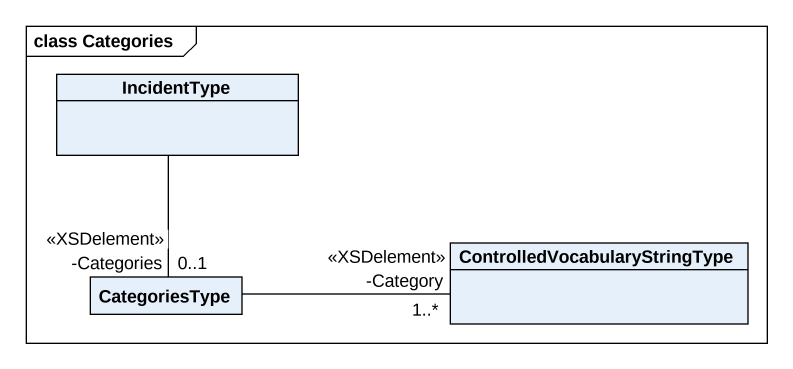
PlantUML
@startuml
mainframe class Categories
hide circle
hide empty members
class IncidentType
class "ControlledVocabularyStringType" as ControlledVocabularyStringTy
class CategoriesType
ControlledVocabularyStringTy "-Category\n<<XSDelement>>\n1..*" -left- CategoriesType
CategoriesType "-Categories\n<<XSDelement>>\n0..1" -up- IncidentType
@enduml
